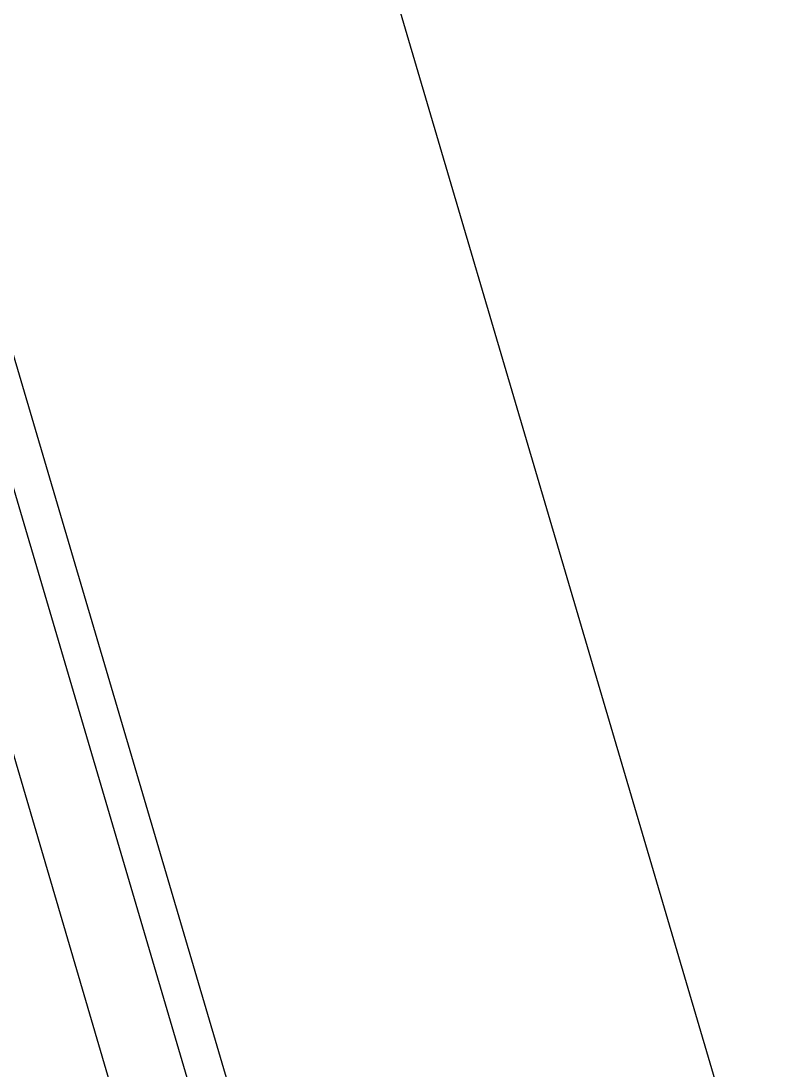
# Model space of a CAD drawing. Header units: millimetres. Extents: x 62878 to 70819, y -67946 to -61850.
# Drawn here: x 64561.86 to 64567.94, y -66928.58 to -66920.19 of the extents above; entities that cross this region are included whole.
import ezdxf

# ---------------------------------------------------------------- set-up
doc = ezdxf.new("R2010")
doc.units = ezdxf.units.MM
doc.layers.add('DOGRAMA', color=171, linetype='Continuous', lineweight=0)

msp = doc.modelspace()

# ---------------------------------------------------------------- linework, layer by layer
at = {"layer": 'DOGRAMA', "lineweight": -2}
for p, q in [((64567.93704808676, -66930.46268873142), (64541.54903862015, -66840.97058823772)), ((64564.25126862717, -66932.24731302175), (64537.44774041001, -66841.34602530483)), ((64563.67220768554, -66932.41803272693), (64536.87224416738, -66841.51574293706)), ((64564.21679526959, -66931.06949922632), (64538.09472418632, -66842.47930020229))]:
    msp.add_line(p, q, dxfattribs=at)

doc.saveas('drawing.dxf')
